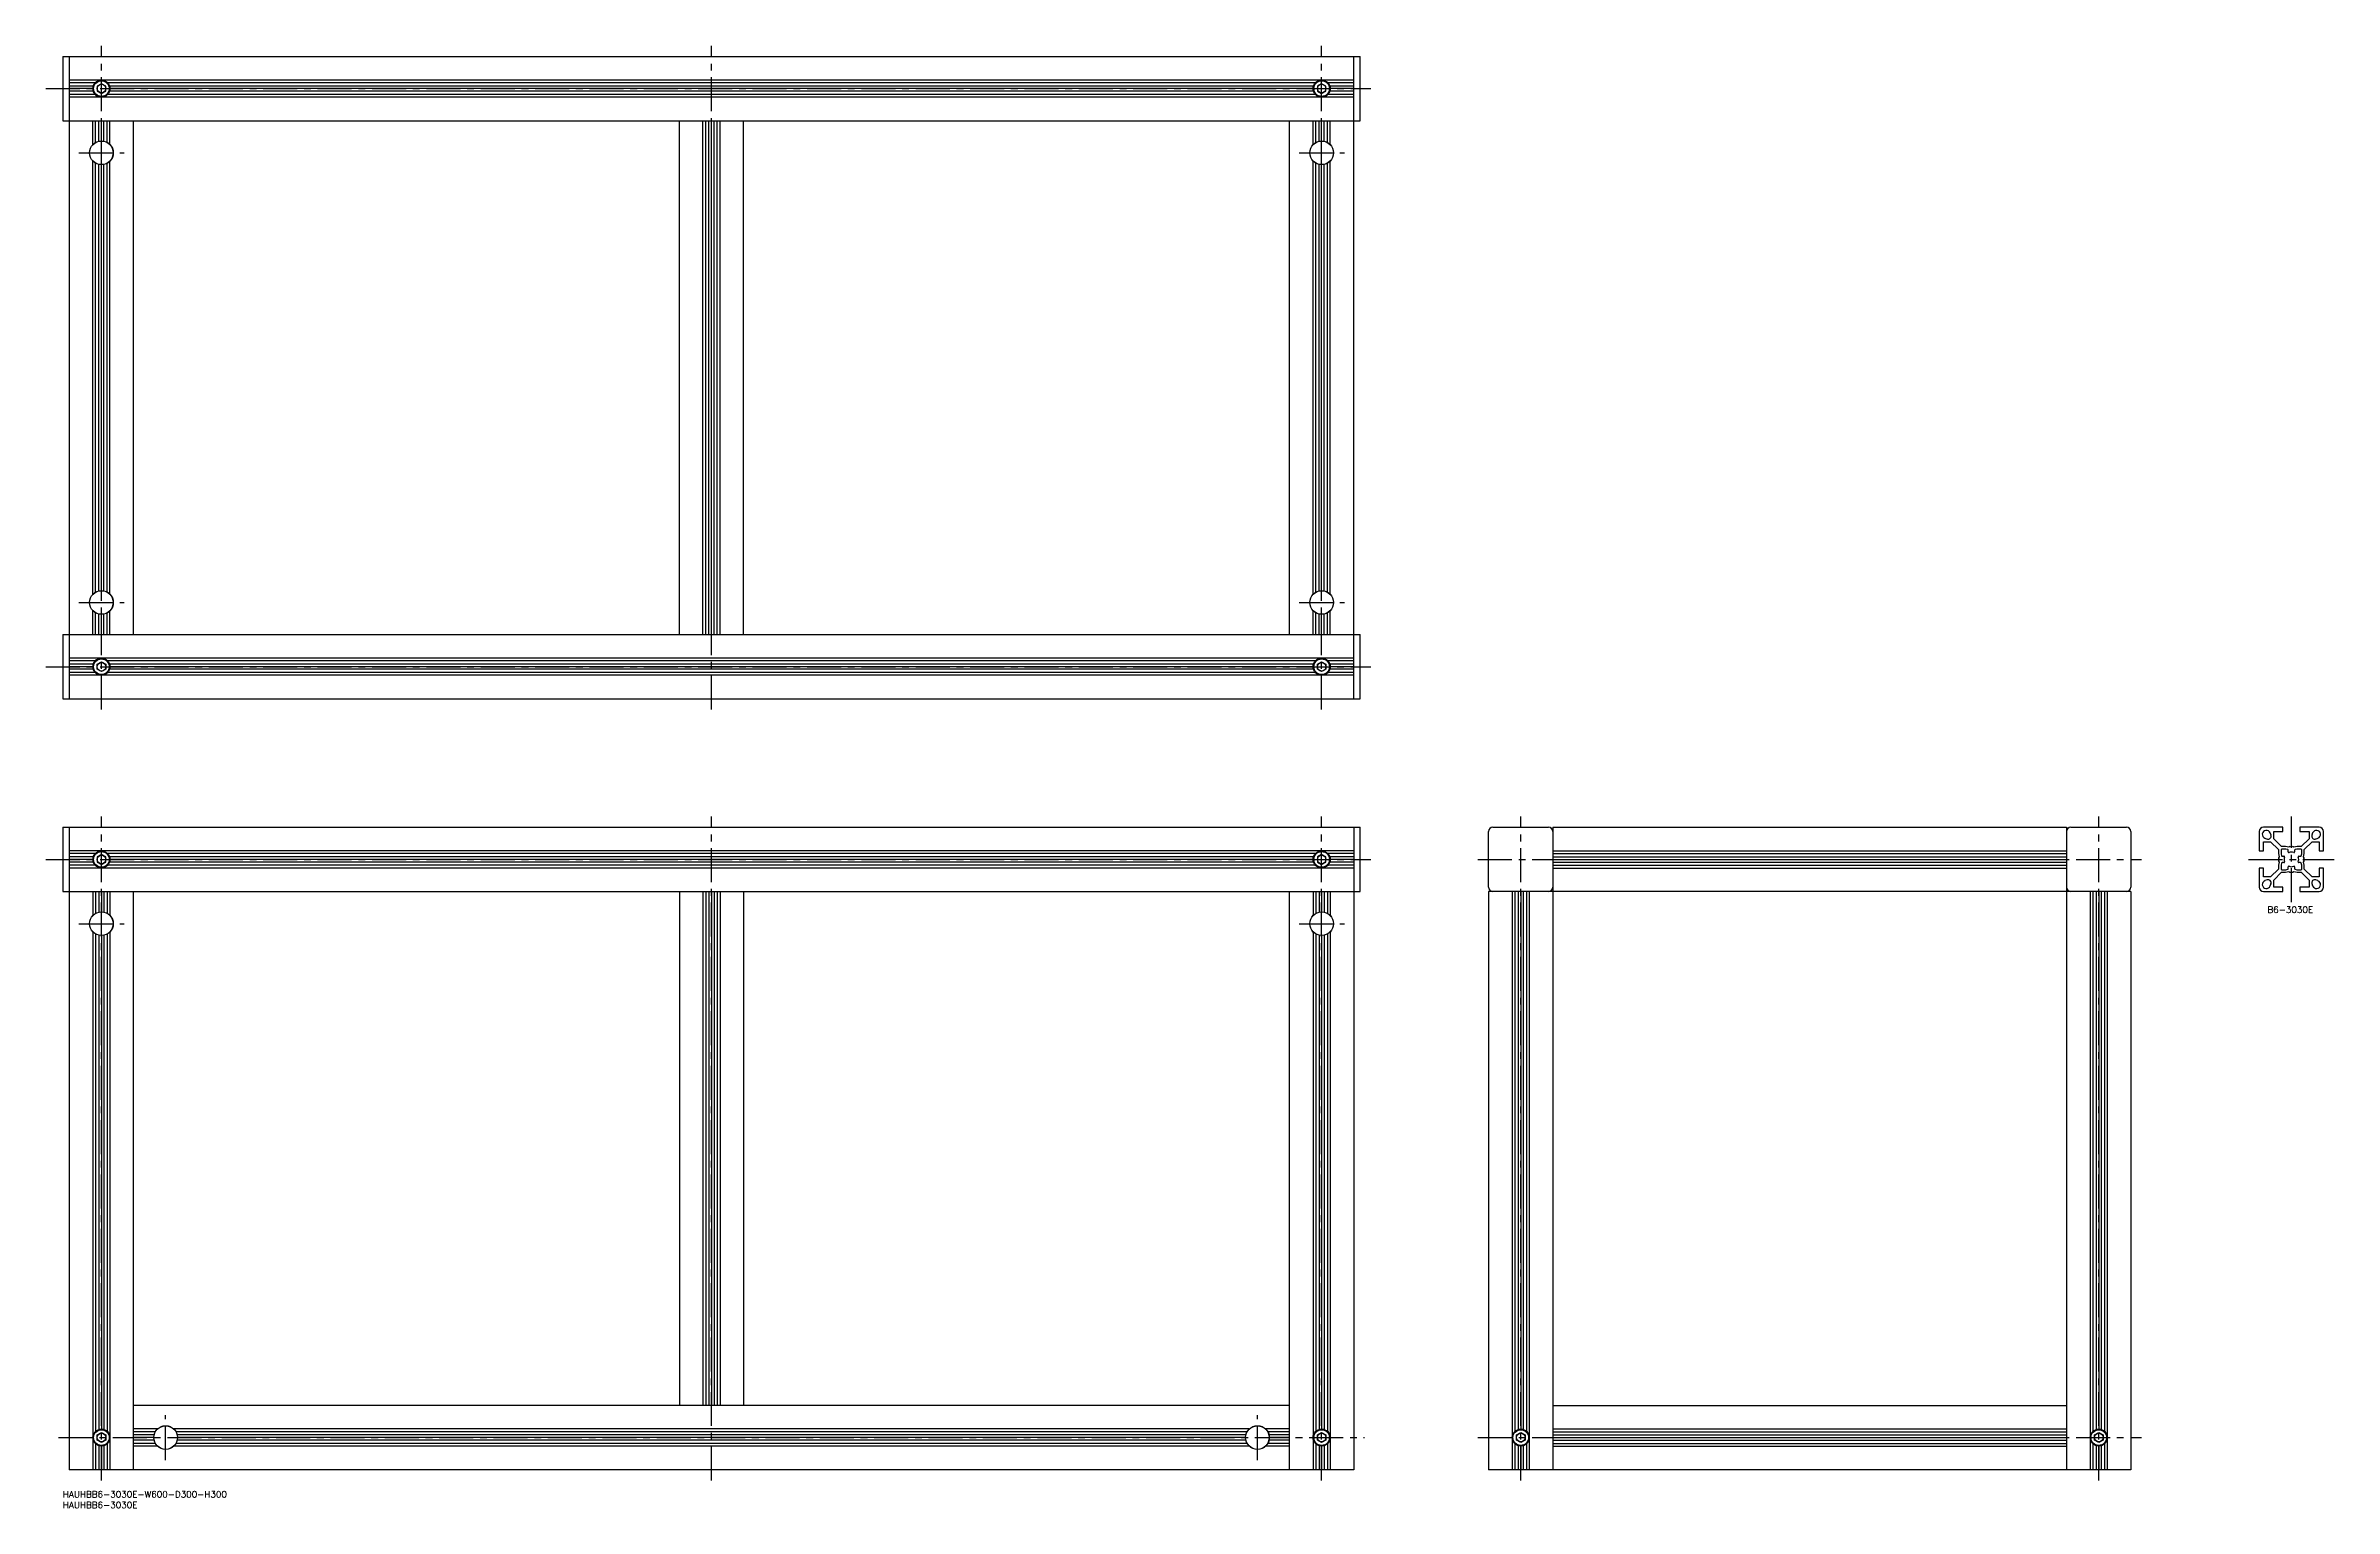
# Model space of a CAD drawing. Extents: x -8 to 1061, y -8 to 675.
import ezdxf

# ---------------------------------------------------------------- set-up
doc = ezdxf.new("R2010")
doc.units = 0
doc.header["$LTSCALE"] = 0.5
doc.linetypes.add('CENTER', pattern=[50.8, 31.75, -6.35, 6.35, -6.35])
for name, color, linetype in [('MSM_CENTER', 1, 'CENTER'), ('MSM_CONTINUOUS', 7, 'CONTINUOUS'), ('MSM_NARROW', 5, 'CONTINUOUS'), ('MSM_PART_NUMBER', 7, 'CONTINUOUS')]:
    doc.layers.add(name, color=color, linetype=linetype)
doc.styles.get("Standard").update_dxf_attribs({"font": 'txt.shx', "height": 3, "bigfont": 'bigfont.shx'})

# ---------------------------------------------------------------- blocks, each defined once
blk = doc.blocks.new('*U8')
at = {"layer": 'MSM_PART_NUMBER'}
blk.add_text('HAUHBB6-3030E-W600-D300-H300', height=3, dxfattribs=at).set_placement((0, -3))
blk = doc.blocks.new('*U9')
at = {"layer": 'MSM_PART_NUMBER'}
blk.add_text('HAUHBB6-3030E', height=3, dxfattribs=at).set_placement((0, -8))
blk = doc.blocks.new('*U10')
at = {"layer": 'MSM_PART_NUMBER'}
blk.add_text('B6-3030E', height=3, dxfattribs=at).set_placement((1029.8, 270))

msp = doc.modelspace()

# ---------------------------------------------------------------- linework, layer by layer
at = {"layer": 'MSM_CENTER'}
for p, q in [((18, 365), (18, 675)), ((303, 365), (303, 675)), ((588, 365), (588, 675)), ((-8, 655), (611, 655)), ((7.5, 625), (28.6, 625)), ((577.5, 625), (598.6, 625)), ((7.5, 415), (28.6, 415)), ((577.5, 415), (598.6, 415)), ((-8, 385), (611, 385)), ((18, 5), (18, 315)), ((303, 5), (303, 315)), ((588, 5), (588, 315)), ((681, 5), (681, 315)), ((951, 5), (951, 315)), ((1041, 275), (1041, 315)), ((-8, 295), (611, 295)), ((661, 295), (971, 295)), ((1021, 295), (1061, 295)), ((7.5, 265), (28.6, 265)), ((577.5, 265), (598.6, 265)), ((48, 14.5), (48, 35.5)), ((558, 14.5), (558, 35.5)), ((-2, 25), (608, 25)), ((661, 25), (971, 25))]:
    msp.add_line(p, q, dxfattribs=at)
at = {"layer": 'MSM_CONTINUOUS'}
for p, q in [((0, 670), (606, 670)), ((0, 670), (0, 640)), ((3, 670), (3, 370)), ((603, 370), (603, 670)), ((606, 640), (606, 670)), ((603, 659), (3, 659)), ((15.1, 657.7), (3, 657.7)), ((14.2, 656.2), (3, 656.2)), ((14, 655), (3, 655)), ((14.2, 653.8), (3, 653.8)), ((15.1, 652.3), (3, 652.3)), ((18, 657.3), (16, 656.2)), ((16, 656.2), (16, 653.8)), ((16, 653.8), (18, 652.7)), ((20, 656.2), (18, 657.3)), ((18, 652.7), (20, 653.8)), ((20, 653.8), (20, 656.2)), ((585.1, 657.7), (20.9, 657.7)), ((585.1, 652.3), (20.9, 652.3)), ((584.2, 656.2), (21.8, 656.2)), ((584.2, 653.8), (21.8, 653.8)), ((584, 655), (22, 655)), ((588, 657.3), (586, 656.2)), ((586, 656.2), (586, 653.8)), ((586, 653.8), (588, 652.7)), ((590, 656.2), (588, 657.3)), ((588, 652.7), (590, 653.8)), ((590, 653.8), (590, 656.2)), ((603, 657.7), (590.9, 657.7)), ((603, 652.3), (590.9, 652.3)), ((603, 656.2), (591.8, 656.2)), ((603, 653.8), (591.8, 653.8)), ((603, 655), (592, 655)), ((603, 651), (3, 651)), ((0, 640), (606, 640)), ((14, 628.8), (14, 640)), ((15.3, 629.8), (15.3, 640)), ((16.8, 630.4), (16.8, 640)), ((18, 630.5), (18, 640)), ((19.2, 630.4), (19.2, 640)), ((20.7, 629.8), (20.7, 640)), ((22, 628.8), (22, 640)), ((33, 400), (33, 640)), ((288, 400), (288, 640)), ((299, 400), (299, 640)), ((300.3, 400), (300.3, 640)), ((301.8, 400), (301.8, 640)), ((303, 400), (303, 640)), ((304.2, 400), (304.2, 640)), ((305.7, 400), (305.7, 640)), ((307, 400), (307, 640)), ((318, 400), (318, 640)), ((573, 400), (573, 640)), ((584, 628.8), (584, 640)), ((585.3, 629.8), (585.3, 640)), ((586.8, 630.4), (586.8, 640)), ((588, 630.5), (588, 640)), ((589.2, 630.4), (589.2, 640)), ((590.7, 629.8), (590.7, 640)), ((592, 628.8), (592, 640)), ((14, 418.8), (14, 621.2)), ((15, 629.7), (15, 629.6)), ((15, 620.4), (15, 620.3)), ((15.3, 419.8), (15.3, 620.2)), ((20.7, 419.8), (20.7, 620.2)), ((21, 629.6), (21, 629.7)), ((21, 620.3), (21, 620.4)), ((22, 418.8), (22, 621.2)), ((584, 418.8), (584, 621.2)), ((585, 629.7), (585, 629.6)), ((585, 620.4), (585, 620.3)), ((585.3, 419.8), (585.3, 620.2)), ((590.7, 419.8), (590.7, 620.2)), ((591, 629.6), (591, 629.7)), ((591, 620.3), (591, 620.4)), ((592, 418.8), (592, 621.2)), ((16.8, 420.4), (16.8, 619.6)), ((18, 420.5), (18, 619.5)), ((19.2, 420.4), (19.2, 619.6)), ((586.8, 420.4), (586.8, 619.6)), ((588, 420.5), (588, 619.5)), ((589.2, 420.4), (589.2, 619.6)), ((15, 419.6), (15, 419.7)), ((21, 419.7), (21, 419.6)), ((585, 419.6), (585, 419.7)), ((591, 419.7), (591, 419.6)), ((14, 400), (14, 411.2)), ((15, 410.3), (15, 410.4)), ((15.3, 400), (15.3, 410.2)), ((16.8, 400), (16.8, 409.6)), ((18, 400), (18, 409.5)), ((19.2, 400), (19.2, 409.6)), ((20.7, 400), (20.7, 410.2)), ((21, 410.4), (21, 410.3)), ((22, 400), (22, 411.2)), ((584, 400), (584, 411.2)), ((585, 410.3), (585, 410.4)), ((585.3, 400), (585.3, 410.2)), ((586.8, 400), (586.8, 409.6)), ((588, 400), (588, 409.5)), ((589.2, 400), (589.2, 409.6)), ((590.7, 400), (590.7, 410.2)), ((591, 410.4), (591, 410.3)), ((592, 400), (592, 411.2)), ((0, 400), (0, 370)), ((0, 400), (606, 400)), ((606, 370), (606, 400)), ((603, 389), (3, 389)), ((15.1, 387.7), (3, 387.7)), ((14.2, 386.2), (3, 386.2)), ((14, 385), (3, 385)), ((16, 386.2), (18, 387.3)), ((16, 383.8), (16, 386.2)), ((18, 387.3), (20, 386.2)), ((20, 386.2), (20, 383.8)), ((585.1, 387.7), (20.9, 387.7)), ((584.2, 386.2), (21.8, 386.2)), ((584, 385), (22, 385)), ((586, 386.2), (588, 387.3)), ((586, 383.8), (586, 386.2)), ((588, 387.3), (590, 386.2)), ((590, 386.2), (590, 383.8)), ((603, 387.7), (590.9, 387.7)), ((603, 386.2), (591.8, 386.2)), ((603, 385), (592, 385)), ((14.2, 383.8), (3, 383.8)), ((15.1, 382.3), (3, 382.3)), ((603, 381), (3, 381)), ((18, 382.7), (16, 383.8)), ((20, 383.8), (18, 382.7)), ((585.1, 382.3), (20.9, 382.3)), ((584.2, 383.8), (21.8, 383.8)), ((588, 382.7), (586, 383.8)), ((590, 383.8), (588, 382.7)), ((603, 382.3), (590.9, 382.3)), ((603, 383.8), (591.8, 383.8)), ((0, 370), (606, 370)), ((0, 310), (606, 310)), ((0, 310), (0, 280)), ((3, 310), (3, 10)), ((603, 310), (603, 10)), ((606, 280), (606, 310)), ((666, 282), (666, 308)), ((668, 310), (694, 310)), ((696, 310), (696, 10)), ((696, 310), (936, 310)), ((936, 310), (936, 10)), ((938, 310), (964, 310)), ((966, 308), (966, 282)), ((1026, 308), (1026, 299)), ((1037, 310), (1028, 310)), ((1028, 299), (1028, 303.2)), ((1028, 303.2), (1031.3, 303.2)), ((1028.6, 304.9), (1029.7, 304.5)), ((1031.5, 306.3), (1031.1, 307.4)), ((1031.3, 303.2), (1035, 299.6)), ((1032.8, 304.7), (1032.8, 308)), ((1032.8, 308), (1037, 308)), ((1036.4, 301), (1032.8, 304.7)), ((1035, 299.6), (1035, 297.7)), ((1036.2, 299.5), (1036.2, 297.6)), ((1038.3, 301), (1036.4, 301)), ((1038.4, 299.8), (1036.5, 299.8)), ((1037, 308), (1037, 310)), ((1039.8, 300.7), (1038.3, 301)), ((1039.3, 299.6), (1038.4, 299.8)), ((1039.5, 298.5), (1039.5, 299.3)), ((1040.3, 301), (1039.8, 300.7)), ((1041, 300.7), (1040.5, 301)), ((1041.5, 301), (1041, 300.7)), ((1042.2, 300.7), (1041.8, 301)), ((1043.7, 301), (1042.2, 300.7)), ((1042.5, 299.3), (1042.5, 298.5)), ((1043.6, 299.8), (1042.7, 299.6)), ((1045.5, 299.8), (1043.6, 299.8)), ((1045.6, 301), (1043.7, 301)), ((1054, 310), (1045, 310)), ((1045, 310), (1045, 308)), ((1045, 308), (1049.3, 308)), ((1049.3, 304.7), (1045.6, 301)), ((1045.8, 297.6), (1045.8, 299.5)), ((1047, 299.6), (1050.7, 303.2)), ((1047, 297.7), (1047, 299.6)), ((1049.3, 308), (1049.3, 304.7)), ((1050.9, 307.4), (1050.5, 306.3)), ((1050.7, 303.2), (1054, 303.2)), ((1052.3, 304.5), (1053.4, 304.9)), ((1054, 303.2), (1054, 299)), ((1056, 299), (1056, 308)), ((603, 299), (3, 299)), ((15.1, 297.7), (3, 297.7)), ((14.2, 296.2), (3, 296.2)), ((14, 295), (3, 295)), ((14.2, 293.8), (3, 293.8)), ((15.1, 292.3), (3, 292.3)), ((603, 291), (3, 291)), ((18, 297.3), (16, 296.2)), ((16, 296.2), (16, 293.8)), ((16, 293.8), (18, 292.7)), ((20, 296.2), (18, 297.3)), ((18, 292.7), (20, 293.8)), ((20, 293.8), (20, 296.2)), ((585.1, 297.7), (20.9, 297.7)), ((585.1, 292.3), (20.9, 292.3)), ((584.2, 296.2), (21.8, 296.2)), ((584.2, 293.8), (21.8, 293.8)), ((584, 295), (22, 295)), ((588, 297.3), (586, 296.2)), ((586, 296.2), (586, 293.8)), ((586, 293.8), (588, 292.7)), ((590, 296.2), (588, 297.3)), ((588, 292.7), (590, 293.8)), ((590, 293.8), (590, 296.2)), ((603, 297.7), (590.9, 297.7)), ((603, 292.3), (590.9, 292.3)), ((603, 296.2), (591.8, 296.2)), ((603, 293.8), (591.8, 293.8)), ((603, 295), (592, 295)), ((696, 299), (936, 299)), ((696, 297.7), (936, 297.7)), ((696, 296.2), (936, 296.2)), ((696, 295), (936, 295)), ((696, 293.8), (936, 293.8)), ((696, 292.3), (936, 292.3)), ((696, 291), (936, 291)), ((1026, 299), (1028, 299)), ((1026, 291), (1026, 282)), ((1028, 291), (1026, 291)), ((1028, 286.8), (1028, 291)), ((1035, 290.4), (1031.3, 286.8)), ((1032.8, 285.3), (1036.4, 289)), ((1035, 297.7), (1035.3, 296.2)), ((1035.3, 296.2), (1035, 295.8)), ((1035, 295.5), (1035.3, 295)), ((1035.3, 295), (1035, 294.5)), ((1035, 294.2), (1035.3, 293.8)), ((1035.3, 293.8), (1035, 292.3)), ((1035, 292.3), (1035, 290.4)), ((1036.2, 297.6), (1036.4, 296.7)), ((1036.4, 293.3), (1036.2, 292.4)), ((1036.2, 292.4), (1036.2, 290.5)), ((1036.4, 289), (1038.3, 289)), ((1036.5, 290.2), (1038.4, 290.2)), ((1036.7, 296.5), (1037.5, 296.5)), ((1037.5, 293.5), (1036.7, 293.5)), ((1038.3, 289), (1039.8, 289.3)), ((1038.4, 290.2), (1039.3, 290.4)), ((1039.5, 290.7), (1039.5, 291.5)), ((1039.8, 289.3), (1040.3, 289)), ((1040.5, 289), (1041, 289.3)), ((1041, 289.3), (1041.5, 289)), ((1041.8, 289), (1042.2, 289.3)), ((1042.2, 289.3), (1043.7, 289)), ((1042.5, 291.5), (1042.5, 290.7)), ((1042.7, 290.4), (1043.6, 290.2)), ((1043.6, 290.2), (1045.5, 290.2)), ((1043.7, 289), (1045.6, 289)), ((1044.5, 296.5), (1045.3, 296.5)), ((1045.3, 293.5), (1044.5, 293.5)), ((1045.6, 296.7), (1045.8, 297.6)), ((1045.8, 292.4), (1045.6, 293.3)), ((1045.6, 289), (1049.3, 285.3)), ((1045.8, 290.5), (1045.8, 292.4)), ((1046.7, 296.2), (1047, 297.7)), ((1047, 295.8), (1046.7, 296.2)), ((1046.7, 295), (1047, 295.5)), ((1047, 294.5), (1046.7, 295)), ((1046.7, 293.8), (1047, 294.2)), ((1047, 292.3), (1046.7, 293.8)), ((1047, 290.4), (1047, 292.3)), ((1050.7, 286.8), (1047, 290.4)), ((1054, 299), (1056, 299)), ((1054, 291), (1054, 286.8)), ((1056, 291), (1054, 291)), ((1056, 282), (1056, 291)), ((0, 280), (606, 280)), ((14, 280), (14, 268.8)), ((15.3, 280), (15.3, 269.8)), ((16.8, 280), (16.8, 270.4)), ((18, 280), (18, 270.5)), ((19.2, 280), (19.2, 270.4)), ((20.7, 280), (20.7, 269.8)), ((22, 280), (22, 268.8)), ((33, 10), (33, 280)), ((288, 280), (288, 40)), ((299, 280), (299, 40)), ((300.3, 280), (300.3, 40)), ((301.8, 280), (301.8, 40)), ((303, 280), (303, 40)), ((304.2, 280), (304.2, 40)), ((305.7, 280), (305.7, 40)), ((307, 280), (307, 40)), ((318, 280), (318, 40)), ((573, 10), (573, 280)), ((584, 280), (584, 268.8)), ((585.3, 280), (585.3, 269.8)), ((586.8, 280), (586.8, 270.4)), ((588, 280), (588, 270.5)), ((589.2, 280), (589.2, 270.4)), ((590.7, 280), (590.7, 269.8)), ((592, 280), (592, 268.8)), ((966, 280), (666, 280)), ((666, 280), (666, 10)), ((677, 280), (677, 10)), ((678.3, 280), (678.3, 27.9)), ((679.8, 280), (679.8, 28.8)), ((681, 280), (681, 29)), ((682.2, 280), (682.2, 28.8)), ((683.7, 280), (683.7, 27.9)), ((685, 280), (685, 10)), ((947, 280), (947, 10)), ((948.3, 280), (948.3, 27.9)), ((949.8, 280), (949.8, 28.8)), ((951, 280), (951, 29)), ((952.2, 280), (952.2, 28.8)), ((953.7, 280), (953.7, 27.9)), ((955, 280), (955, 10)), ((966, 280), (966, 10)), ((1031.3, 286.8), (1028, 286.8)), ((1028, 280), (1037, 280)), ((1029.7, 285.5), (1028.6, 285.1)), ((1031.1, 282.6), (1031.5, 283.7)), ((1032.8, 282), (1032.8, 285.3)), ((1037, 282), (1032.8, 282)), ((1037, 280), (1037, 282)), ((1049.3, 282), (1045, 282)), ((1045, 282), (1045, 280)), ((1045, 280), (1054, 280)), ((1049.3, 285.3), (1049.3, 282)), ((1050.5, 283.7), (1050.9, 282.6)), ((1054, 286.8), (1050.7, 286.8)), ((1053.4, 285.1), (1052.3, 285.5)), ((15, 269.7), (15, 269.6)), ((21, 269.6), (21, 269.7)), ((585, 269.7), (585, 269.6)), ((591, 269.6), (591, 269.7)), ((14, 261.2), (14, 10)), ((15, 260.4), (15, 260.3)), ((15.3, 260.2), (15.3, 27.9)), ((16.8, 259.6), (16.8, 28.8)), ((18, 259.5), (18, 29)), ((19.2, 259.6), (19.2, 28.8)), ((20.7, 260.2), (20.7, 27.9)), ((21, 260.3), (21, 260.4)), ((22, 261.2), (22, 10)), ((584, 261.2), (584, 10)), ((585, 260.4), (585, 260.3)), ((585.3, 260.2), (585.3, 27.9)), ((586.8, 259.6), (586.8, 28.8)), ((588, 259.5), (588, 29)), ((589.2, 259.6), (589.2, 28.8)), ((590.7, 260.2), (590.7, 27.9)), ((591, 260.3), (591, 260.4)), ((592, 261.2), (592, 10)), ((573, 40), (33, 40)), ((696, 40), (936, 40)), ((15.3, 22.1), (15.3, 10)), ((16, 26.2), (18, 27.3)), ((16, 23.8), (16, 26.2)), ((18, 22.7), (16, 23.8)), ((18, 27.3), (20, 26.2)), ((20, 23.8), (18, 22.7)), ((20, 26.2), (20, 23.8)), ((20.7, 22.1), (20.7, 10)), ((44.2, 29), (33, 29)), ((43.2, 27.7), (33, 27.7)), ((42.6, 26.2), (33, 26.2)), ((42.5, 25), (33, 25)), ((42.6, 23.8), (33, 23.8)), ((43.2, 22.3), (33, 22.3)), ((43.4, 28), (43.3, 28)), ((43.3, 22), (43.4, 22)), ((554.2, 29), (51.8, 29)), ((52.7, 28), (52.6, 28)), ((52.6, 22), (52.7, 22)), ((553.2, 27.7), (52.8, 27.7)), ((553.2, 22.3), (52.8, 22.3)), ((552.6, 26.2), (53.4, 26.2)), ((552.6, 23.8), (53.4, 23.8)), ((552.5, 25), (53.6, 25)), ((553.3, 28), (553.4, 28)), ((553.4, 22), (553.3, 22)), ((573, 29), (561.8, 29)), ((562.6, 28), (562.7, 28)), ((562.7, 22), (562.6, 22)), ((573, 27.7), (562.8, 27.7)), ((573, 22.3), (562.8, 22.3)), ((573, 26.2), (563.4, 26.2)), ((573, 23.8), (563.4, 23.8)), ((573, 25), (563.6, 25)), ((585.3, 22.1), (585.3, 10)), ((586, 26.2), (588, 27.3)), ((586, 23.8), (586, 26.2)), ((588, 22.7), (586, 23.8)), ((588, 27.3), (590, 26.2)), ((590, 23.8), (588, 22.7)), ((590, 26.2), (590, 23.8)), ((590.7, 22.1), (590.7, 10)), ((678.3, 22.1), (678.3, 10)), ((679, 26.2), (681, 27.3)), ((679, 23.8), (679, 26.2)), ((681, 22.7), (679, 23.8)), ((681, 27.3), (683, 26.2)), ((683, 23.8), (681, 22.7)), ((683, 26.2), (683, 23.8)), ((683.7, 22.1), (683.7, 10)), ((696, 29), (936, 29)), ((696, 27.7), (936, 27.7)), ((696, 26.2), (936, 26.2)), ((696, 25), (936, 25)), ((696, 23.8), (936, 23.8)), ((696, 22.3), (936, 22.3)), ((948.3, 22.1), (948.3, 10)), ((949, 26.2), (951, 27.3)), ((949, 23.8), (949, 26.2)), ((951, 22.7), (949, 23.8)), ((951, 27.3), (953, 26.2)), ((953, 23.8), (951, 22.7)), ((953, 26.2), (953, 23.8)), ((953.7, 22.1), (953.7, 10)), ((16.8, 21.2), (16.8, 10)), ((18, 21), (18, 10)), ((19.2, 21.2), (19.2, 10)), ((44.2, 21), (33, 21)), ((554.2, 21), (51.8, 21)), ((573, 21), (561.8, 21)), ((586.8, 21.2), (586.8, 10)), ((588, 21), (588, 10)), ((589.2, 21.2), (589.2, 10)), ((679.8, 21.2), (679.8, 10)), ((681, 21), (681, 10)), ((682.2, 21.2), (682.2, 10)), ((696, 21), (936, 21)), ((949.8, 21.2), (949.8, 10)), ((951, 21), (951, 10)), ((952.2, 21.2), (952.2, 10)), ((603, 10), (3, 10)), ((966, 10), (666, 10))]:
    msp.add_line(p, q, dxfattribs=at)
for centre, radius in [((18, 655), 4), ((18, 655), 3.63), ((18, 655), 2), ((588, 655), 4), ((588, 655), 3.63), ((588, 655), 2), ((18, 625), 5.5), ((18, 625), 5.55), ((588, 625), 5.5), ((588, 625), 5.55), ((18, 415), 5.55), ((18, 415), 5.5), ((588, 415), 5.55), ((588, 415), 5.5), ((18, 385), 4), ((18, 385), 3.63), ((18, 385), 2), ((588, 385), 4), ((588, 385), 3.63), ((588, 385), 2), ((18, 295), 4), ((18, 295), 3.63), ((18, 295), 2), ((588, 295), 4), ((588, 295), 3.63), ((588, 295), 2), ((18, 265), 5.55), ((18, 265), 5.5), ((588, 265), 5.55), ((588, 265), 5.5), ((18, 25), 4), ((18, 25), 3.63), ((18, 25), 2), ((48, 25), 5.55), ((48, 25), 5.5), ((558, 25), 5.55), ((558, 25), 5.5), ((588, 25), 4), ((588, 25), 3.63), ((588, 25), 2), ((681, 25), 4), ((681, 25), 3.63), ((681, 25), 2), ((951, 25), 4), ((951, 25), 3.63), ((951, 25), 2)]:
    msp.add_circle(centre, radius, dxfattribs=at)
for centre, radius, start, end in [((668, 308), 2, 90, 180), ((694, 308), 2, 0, 90), ((938, 308), 2, 90, 180), ((964, 308), 2, 0, 90), ((1028, 308), 2, 90, 180), ((1029.3, 306.7), 1.9, 20.3757, 249.6243), ((1030.1, 305.9), 1.4, 249.6243, 20.3757), ((1036.5, 299.5), 0.3, 90, 180), ((1038.4, 299.5), 0.3, 79, 90), ((1039.2, 299.3), 0.3, 0, 79), ((1040.4, 300.7), 0.3, 60, 120), ((1041.6, 300.7), 0.3, 60, 120), ((1042.8, 299.3), 0.3, 101, 180), ((1043.6, 299.5), 0.3, 90, 101), ((1045.5, 299.5), 0.3, 0, 90), ((1051.9, 305.9), 1.4, 159.6243, 290.3757), ((1052.7, 306.7), 1.9, 290.3757, 159.6243), ((1054, 308), 2, 0, 90), ((1035.3, 295.6), 0.3, 150, 210), ((1035.3, 294.4), 0.3, 150, 210), ((1036.5, 297.6), 0.3, 180, 191), ((1036.5, 292.4), 0.3, 169, 180), ((1036.5, 290.5), 0.3, 180, 270), ((1036.7, 296.8), 0.3, 191, 270), ((1036.7, 293.2), 0.3, 90, 169), ((1037.5, 296.2), 0.3, 341.0754, 90), ((1037.5, 293.8), 0.3, 270, 18.9246), ((1041, 295), 3.4, 161.0754, 198.9246), ((1038.4, 290.5), 0.3, 270, 281), ((1039.2, 290.7), 0.3, 281, 0), ((1039.8, 298.5), 0.3, 180, 288.9246), ((1039.8, 291.5), 0.3, 71.0754, 180), ((1041, 295), 3.4, 71.0754, 108.9246), ((1041, 295), 3.4, 251.0754, 288.9246), ((1040.4, 289.3), 0.3, 240, 300), ((1041.6, 289.3), 0.3, 240, 300), ((1042.2, 298.5), 0.3, 251.0754, 0), ((1042.2, 291.5), 0.3, 0, 108.9246), ((1042.8, 290.7), 0.3, 180, 259), ((1043.6, 290.5), 0.3, 259, 270), ((1044.5, 296.2), 0.3, 90, 198.9246), ((1041, 295), 3.4, 341.0754, 18.9246), ((1044.5, 293.8), 0.3, 161.0754, 270), ((1045.3, 296.8), 0.3, 270, 349), ((1045.3, 293.2), 0.3, 11, 90), ((1045.5, 290.5), 0.3, 270, 0), ((1045.5, 297.6), 0.3, 349, 0), ((1045.5, 292.4), 0.3, 0, 11), ((1046.7, 295.6), 0.3, 330, 30), ((1046.7, 294.4), 0.3, 330, 30), ((668, 282), 2, 180, 270), ((694, 282), 2, 270, 0), ((938, 282), 2, 180, 270), ((964, 282), 2, 270, 0), ((1028, 282), 2, 180, 270), ((1029.3, 283.3), 1.9, 110.3757, 339.6243), ((1030.1, 284.1), 1.4, 339.6243, 110.3757), ((1051.9, 284.1), 1.4, 69.6243, 200.3757), ((1052.7, 283.3), 1.9, 200.3757, 69.6243), ((1054, 282), 2, 270, 0)]:
    msp.add_arc(centre, radius, start, end, dxfattribs=at)
at = {"layer": 'MSM_NARROW'}
for p, q in [((15.5, 630), (15.5, 629.9)), ((15.5, 620.1), (15.5, 620)), ((20.5, 630), (20.5, 629.9)), ((20.5, 620.1), (20.5, 620)), ((585.5, 630), (585.5, 629.9)), ((585.5, 620.1), (585.5, 620)), ((590.5, 630), (590.5, 629.9)), ((590.5, 620.1), (590.5, 620)), ((15.5, 420), (15.5, 419.9)), ((20.5, 420), (20.5, 419.9)), ((585.5, 420), (585.5, 419.9)), ((590.5, 420), (590.5, 419.9)), ((15.5, 410.1), (15.5, 410)), ((20.5, 410.1), (20.5, 410)), ((585.5, 410.1), (585.5, 410)), ((590.5, 410.1), (590.5, 410)), ((15.5, 270), (15.5, 269.9)), ((20.5, 270), (20.5, 269.9)), ((585.5, 270), (585.5, 269.9)), ((590.5, 270), (590.5, 269.9)), ((15.5, 260.1), (15.5, 260)), ((20.5, 260.1), (20.5, 260)), ((585.5, 260.1), (585.5, 260)), ((590.5, 260.1), (590.5, 260)), ((43, 27.5), (43.1, 27.5)), ((43, 22.5), (43.1, 22.5)), ((52.9, 27.5), (53, 27.5)), ((52.9, 22.5), (53, 22.5)), ((553.1, 27.5), (553, 27.5)), ((553.1, 22.5), (553, 22.5)), ((563, 27.5), (562.9, 27.5)), ((563, 22.5), (562.9, 22.5))]:
    msp.add_line(p, q, dxfattribs=at)

# ---------------------------------------------------------------- block references
at = {"layer": 'MSM_CONTINUOUS'}
for name in ['*U10', '*U8', '*U9']:
    msp.add_blockref(name, (0, 0), dxfattribs=at)

doc.saveas('drawing.dxf')
